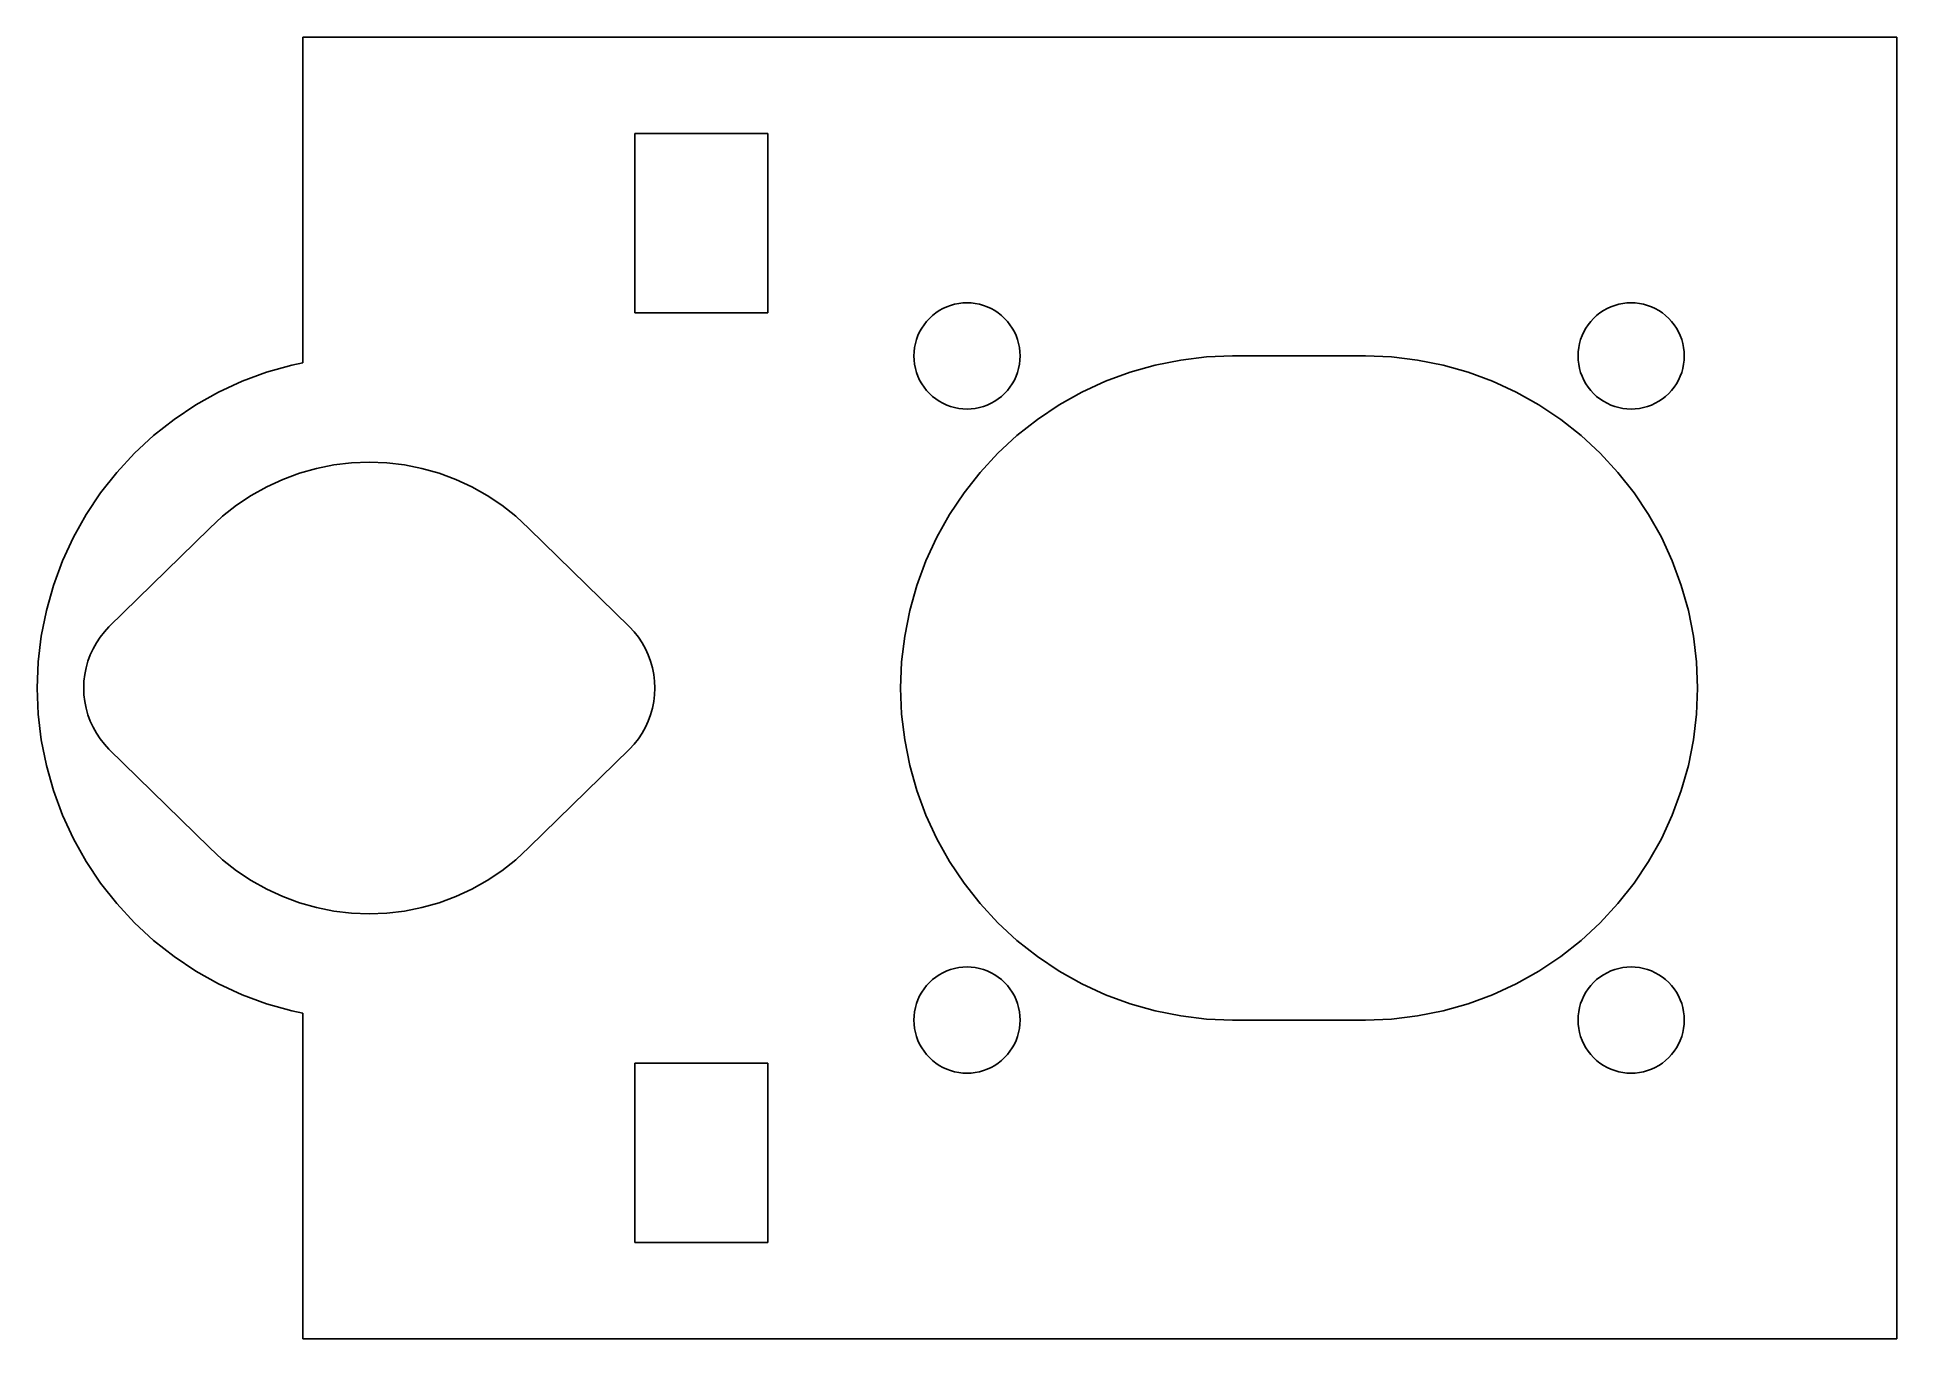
# Model space of a CAD drawing. Header units: metres. Extents: x -25 to 115, y -49 to 49.
import ezdxf

# ---------------------------------------------------------------- set-up
doc = ezdxf.new("R2010")
doc.units = ezdxf.units.M

msp = doc.modelspace()

# ---------------------------------------------------------------- linework, layer by layer
for p, q in [((115, 49), (-5, 49)), ((-5, 49), (-5, 24.4756)), ((115, -49), (115, 49)), ((20, 28.25), (20, 41.75)), ((20, 41.75), (30, 41.75)), ((30, 41.75), (30, 28.25)), ((30, 28.25), (20, 28.25)), ((42.1716, 27.8284), (42.4022, 28.0416)), ((42.4022, 28.0416), (42.6489, 28.2361)), ((42.6489, 28.2361), (42.91, 28.4106)), ((42.91, 28.4106), (43.184, 28.564)), ((43.184, 28.564), (43.4693, 28.6955)), ((43.4693, 28.6955), (43.7639, 28.8042)), ((43.7639, 28.8042), (44.0662, 28.8895)), ((44.0662, 28.8895), (44.3743, 28.9508)), ((44.3743, 28.9508), (44.6862, 28.9877)), ((44.6862, 28.9877), (45, 29)), ((45, 29), (45.3138, 28.9877)), ((45.3138, 28.9877), (45.6257, 28.9508)), ((45.6257, 28.9508), (45.9338, 28.8895)), ((45.9338, 28.8895), (46.2361, 28.8042)), ((46.2361, 28.8042), (46.5307, 28.6955)), ((46.5307, 28.6955), (46.816, 28.564)), ((46.816, 28.564), (47.09, 28.4106)), ((47.09, 28.4106), (47.3511, 28.2361)), ((47.3511, 28.2361), (47.5978, 28.0416)), ((47.5978, 28.0416), (47.8284, 27.8284)), ((92.1716, 27.8284), (92.4022, 28.0416)), ((92.4022, 28.0416), (92.6489, 28.2361)), ((92.6489, 28.2361), (92.91, 28.4106)), ((92.91, 28.4106), (93.184, 28.564)), ((93.184, 28.564), (93.4693, 28.6955)), ((93.4693, 28.6955), (93.7639, 28.8042)), ((93.7639, 28.8042), (94.0662, 28.8895)), ((94.0662, 28.8895), (94.3743, 28.9508)), ((94.3743, 28.9508), (94.6862, 28.9877)), ((94.6862, 28.9877), (95, 29)), ((95, 29), (95.3138, 28.9877)), ((95.3138, 28.9877), (95.6257, 28.9508)), ((95.6257, 28.9508), (95.9338, 28.8895)), ((95.9338, 28.8895), (96.2361, 28.8042)), ((96.2361, 28.8042), (96.5307, 28.6955)), ((96.5307, 28.6955), (96.816, 28.564)), ((96.816, 28.564), (97.09, 28.4106)), ((97.09, 28.4106), (97.3511, 28.2361)), ((97.3511, 28.2361), (97.5978, 28.0416)), ((97.5978, 28.0416), (97.8284, 27.8284)), ((41.3045, 26.5307), (41.436, 26.816)), ((41.436, 26.816), (41.5894, 27.09)), ((41.5894, 27.09), (41.7639, 27.3511)), ((41.7639, 27.3511), (41.9584, 27.5978)), ((41.9584, 27.5978), (42.1716, 27.8284)), ((47.8284, 27.8284), (48.0416, 27.5978)), ((48.0416, 27.5978), (48.2361, 27.3511)), ((48.2361, 27.3511), (48.4106, 27.09)), ((48.4106, 27.09), (48.564, 26.816)), ((48.564, 26.816), (48.6955, 26.5307)), ((91.3045, 26.5307), (91.436, 26.816)), ((91.436, 26.816), (91.5894, 27.09)), ((91.5894, 27.09), (91.7639, 27.3511)), ((91.7639, 27.3511), (91.9584, 27.5978)), ((91.9584, 27.5978), (92.1716, 27.8284)), ((97.8284, 27.8284), (98.0416, 27.5978)), ((98.0416, 27.5978), (98.2361, 27.3511)), ((98.2361, 27.3511), (98.4106, 27.09)), ((98.4106, 27.09), (98.564, 26.816)), ((98.564, 26.816), (98.6955, 26.5307)), ((41, 25), (41.0123, 25.3138)), ((41.0123, 25.3138), (41.0492, 25.6257)), ((41.0492, 25.6257), (41.1105, 25.9338)), ((41.1105, 25.9338), (41.1958, 26.2361)), ((41.1958, 26.2361), (41.3045, 26.5307)), ((48.6955, 26.5307), (48.8042, 26.2361)), ((48.8042, 26.2361), (48.8895, 25.9338)), ((48.8895, 25.9338), (48.9508, 25.6257)), ((48.9508, 25.6257), (48.9877, 25.3138)), ((48.9877, 25.3138), (49, 25)), ((91, 25), (91.0123, 25.3138)), ((91.0123, 25.3138), (91.0492, 25.6257)), ((91.0492, 25.6257), (91.1105, 25.9338)), ((91.1105, 25.9338), (91.1958, 26.2361)), ((91.1958, 26.2361), (91.3045, 26.5307)), ((98.6955, 26.5307), (98.8042, 26.2361)), ((98.8042, 26.2361), (98.8895, 25.9338)), ((98.8895, 25.9338), (98.9508, 25.6257)), ((98.9508, 25.6257), (98.9877, 25.3138)), ((98.9877, 25.3138), (99, 25)), ((-5.83613, 24.3092), (-7.72542, 23.7764)), ((-5, 24.4756), (-5.83613, 24.3092)), ((41.0123, 24.6862), (41, 25)), ((41.0492, 24.3743), (41.0123, 24.6862)), ((41.1105, 24.0662), (41.0492, 24.3743)), ((41.1958, 23.7639), (41.1105, 24.0662)), ((48.8895, 24.0662), (48.8042, 23.7639)), ((48.9508, 24.3743), (48.8895, 24.0662)), ((48.9877, 24.6862), (48.9508, 24.3743)), ((49, 25), (48.9877, 24.6862)), ((57.2746, 23.7764), (59.1639, 24.3092)), ((59.1639, 24.3092), (61.0891, 24.6922)), ((61.0891, 24.6922), (63.0385, 24.9229)), ((63.0385, 24.9229), (65, 25)), ((65, 25), (75, 25)), ((75, 25), (76.9615, 24.9229)), ((76.9615, 24.9229), (78.9109, 24.6922)), ((78.9109, 24.6922), (80.8361, 24.3092)), ((80.8361, 24.3092), (82.7254, 23.7764)), ((91.0123, 24.6862), (91, 25)), ((91.0492, 24.3743), (91.0123, 24.6862)), ((91.1105, 24.0662), (91.0492, 24.3743)), ((91.1958, 23.7639), (91.1105, 24.0662)), ((98.8895, 24.0662), (98.8042, 23.7639)), ((98.9508, 24.3743), (98.8895, 24.0662)), ((98.9877, 24.6862), (98.9508, 24.3743)), ((99, 25), (98.9877, 24.6862)), ((-9.56709, 23.097), (-11.3498, 22.2752)), ((-7.72542, 23.7764), (-9.56709, 23.097)), ((41.3045, 23.4693), (41.1958, 23.7639)), ((41.436, 23.184), (41.3045, 23.4693)), ((41.5894, 22.91), (41.436, 23.184)), ((41.7639, 22.6489), (41.5894, 22.91)), ((41.9584, 22.4022), (41.7639, 22.6489)), ((42.1716, 22.1716), (41.9584, 22.4022)), ((48.0416, 22.4022), (47.8284, 22.1716)), ((48.2361, 22.6489), (48.0416, 22.4022)), ((48.4106, 22.91), (48.2361, 22.6489)), ((48.564, 23.184), (48.4106, 22.91)), ((48.6955, 23.4693), (48.564, 23.184)), ((48.8042, 23.7639), (48.6955, 23.4693)), ((53.6502, 22.2752), (55.4329, 23.097)), ((55.4329, 23.097), (57.2746, 23.7764)), ((82.7254, 23.7764), (84.5671, 23.097)), ((84.5671, 23.097), (86.3498, 22.2752)), ((91.3045, 23.4693), (91.1958, 23.7639)), ((91.436, 23.184), (91.3045, 23.4693)), ((91.5894, 22.91), (91.436, 23.184)), ((91.7639, 22.6489), (91.5894, 22.91)), ((91.9584, 22.4022), (91.7639, 22.6489)), ((92.1716, 22.1716), (91.9584, 22.4022)), ((98.0416, 22.4022), (97.8284, 22.1716)), ((98.2361, 22.6489), (98.0416, 22.4022)), ((98.4106, 22.91), (98.2361, 22.6489)), ((98.564, 23.184), (98.4106, 22.91)), ((98.6955, 23.4693), (98.564, 23.184)), ((98.8042, 23.7639), (98.6955, 23.4693)), ((-13.0625, 21.316), (-14.6946, 20.2254)), ((-11.3498, 22.2752), (-13.0625, 21.316)), ((42.4022, 21.9584), (42.1716, 22.1716)), ((42.6489, 21.7639), (42.4022, 21.9584)), ((42.91, 21.5894), (42.6489, 21.7639)), ((43.184, 21.436), (42.91, 21.5894)), ((43.4693, 21.3045), (43.184, 21.436)), ((43.7639, 21.1958), (43.4693, 21.3045)), ((44.0662, 21.1105), (43.7639, 21.1958)), ((44.3743, 21.0492), (44.0662, 21.1105)), ((44.6862, 21.0123), (44.3743, 21.0492)), ((45, 21), (44.6862, 21.0123)), ((45.3138, 21.0123), (45, 21)), ((45.6257, 21.0492), (45.3138, 21.0123)), ((45.9338, 21.1105), (45.6257, 21.0492)), ((46.2361, 21.1958), (45.9338, 21.1105)), ((46.5307, 21.3045), (46.2361, 21.1958)), ((46.816, 21.436), (46.5307, 21.3045)), ((47.09, 21.5894), (46.816, 21.436)), ((47.3511, 21.7639), (47.09, 21.5894)), ((47.5978, 21.9584), (47.3511, 21.7639)), ((47.8284, 22.1716), (47.5978, 21.9584)), ((50.3054, 20.2254), (51.9375, 21.316)), ((51.9375, 21.316), (53.6502, 22.2752)), ((86.3498, 22.2752), (88.0625, 21.316)), ((88.0625, 21.316), (89.6946, 20.2254)), ((92.4022, 21.9584), (92.1716, 22.1716)), ((92.6489, 21.7639), (92.4022, 21.9584)), ((92.91, 21.5894), (92.6489, 21.7639)), ((93.184, 21.436), (92.91, 21.5894)), ((93.4693, 21.3045), (93.184, 21.436)), ((93.7639, 21.1958), (93.4693, 21.3045)), ((94.0662, 21.1105), (93.7639, 21.1958)), ((94.3743, 21.0492), (94.0662, 21.1105)), ((94.6862, 21.0123), (94.3743, 21.0492)), ((95, 21), (94.6862, 21.0123)), ((95.3138, 21.0123), (95, 21)), ((95.6257, 21.0492), (95.3138, 21.0123)), ((95.9338, 21.1105), (95.6257, 21.0492)), ((96.2361, 21.1958), (95.9338, 21.1105)), ((96.5307, 21.3045), (96.2361, 21.1958)), ((96.816, 21.436), (96.5307, 21.3045)), ((97.09, 21.5894), (96.816, 21.436)), ((97.3511, 21.7639), (97.09, 21.5894)), ((97.5978, 21.9584), (97.3511, 21.7639)), ((97.8284, 22.1716), (97.5978, 21.9584)), ((-14.6946, 20.2254), (-16.2362, 19.0101)), ((48.7638, 19.0101), (50.3054, 20.2254)), ((89.6946, 20.2254), (91.2362, 19.0101)), ((-16.2362, 19.0101), (-17.6777, 17.6777)), ((47.3223, 17.6777), (48.7638, 19.0101)), ((91.2362, 19.0101), (92.6777, 17.6777)), ((-17.6777, 17.6777), (-19.0101, 16.2362)), ((-2.65939, 16.7907), (-1.33381, 16.9476)), ((-1.33381, 16.9476), (0, 17)), ((0, 17), (1.3338, 16.9476)), ((1.3338, 16.9476), (2.65939, 16.7907)), ((45.9899, 16.2362), (47.3223, 17.6777)), ((92.6777, 17.6777), (94.0101, 16.2362)), ((-19.0101, 16.2362), (-20.2254, 14.6946)), ((-7.71784, 15.1471), (-6.50562, 15.706)), ((-6.50562, 15.706), (-5.25329, 16.168)), ((-5.25329, 16.168), (-3.96857, 16.5303)), ((-3.96857, 16.5303), (-2.65939, 16.7907)), ((2.65939, 16.7907), (3.96857, 16.5303)), ((3.96857, 16.5303), (5.25329, 16.168)), ((5.25329, 16.168), (6.50562, 15.706)), ((6.50562, 15.706), (7.71784, 15.1471)), ((44.7746, 14.6946), (45.9899, 16.2362)), ((94.0101, 16.2362), (95.2254, 14.6946)), ((-20.2254, 14.6946), (-21.316, 13.0625)), ((-9.99235, 13.7533), (-8.88247, 14.4949)), ((-8.88247, 14.4949), (-7.71784, 15.1471)), ((7.71784, 15.1471), (8.88247, 14.4949)), ((8.88247, 14.4949), (9.99235, 13.7533)), ((43.684, 13.0625), (44.7746, 14.6946)), ((95.2254, 14.6946), (96.316, 13.0625)), ((-21.316, 13.0625), (-22.2752, 11.3498)), ((-12.0208, 12.0208), (-11.0406, 12.9269)), ((-11.0406, 12.9269), (-9.99235, 13.7533)), ((9.99235, 13.7533), (11.0406, 12.9269)), ((11.0406, 12.9269), (12.0208, 12.0208)), ((42.7248, 11.3498), (43.684, 13.0625)), ((96.316, 13.0625), (97.2752, 11.3498)), ((-22.2752, 11.3498), (-23.097, 9.56709)), ((-19.5962, 4.59619), (-12.0208, 12.0208)), ((12.0208, 12.0208), (19.5962, 4.59619)), ((41.903, 9.56709), (42.7248, 11.3498)), ((97.2752, 11.3498), (98.097, 9.56709)), ((-23.097, 9.56709), (-23.7764, 7.72542)), ((41.2236, 7.72542), (41.903, 9.56709)), ((98.097, 9.56709), (98.7764, 7.72542)), ((-23.7764, 7.72542), (-24.3092, 5.83613)), ((40.6908, 5.83613), (41.2236, 7.72542)), ((98.7764, 7.72542), (99.3092, 5.83613)), ((-24.3092, 5.83613), (-24.6922, 3.91086)), ((40.3078, 3.91086), (40.6908, 5.83613)), ((99.3092, 5.83613), (99.6922, 3.91086)), ((-20.2586, 3.8206), (-19.9426, 4.22141)), ((-19.9426, 4.22141), (-19.5962, 4.59619)), ((19.5962, 4.59619), (19.9426, 4.22141)), ((19.9426, 4.22141), (20.2586, 3.8206)), ((-24.6922, 3.91086), (-24.9229, 1.96148)), ((-21.0052, 2.48744), (-20.7915, 2.95094)), ((-20.7915, 2.95094), (-20.5422, 3.39624)), ((-20.5422, 3.39624), (-20.2586, 3.8206)), ((20.2586, 3.8206), (20.5422, 3.39624)), ((20.5422, 3.39624), (20.7915, 2.95094)), ((20.7915, 2.95094), (21.0052, 2.48744)), ((40.0771, 1.96148), (40.3078, 3.91086)), ((99.6922, 3.91086), (99.9229, 1.96148)), ((-24.9229, 1.96148), (-25, 0)), ((-21.42, 1.01682), (-21.3204, 1.51739)), ((-21.3204, 1.51739), (-21.1819, 2.00861)), ((-21.1819, 2.00861), (-21.0052, 2.48744)), ((21.0052, 2.48744), (21.1819, 2.00861)), ((21.1819, 2.00861), (21.3204, 1.51739)), ((21.3204, 1.51739), (21.42, 1.01682)), ((40, 0), (40.0771, 1.96148)), ((99.9229, 1.96148), (100, 0)), ((-25, 0), (-24.9229, -1.96148)), ((-21.5, 0), (-21.48, 0.50998)), ((-21.48, -0.50998), (-21.5, 0)), ((-21.48, 0.50998), (-21.42, 1.01682)), ((21.42, 1.01682), (21.48, 0.50998)), ((21.48, 0.50998), (21.5, 0)), ((21.5, 0), (21.48, -0.50998)), ((40.0771, -1.96148), (40, 0)), ((100, 0), (99.9229, -1.96148)), ((-21.42, -1.01682), (-21.48, -0.50998)), ((-21.3204, -1.51739), (-21.42, -1.01682)), ((21.42, -1.01682), (21.3204, -1.51739)), ((21.48, -0.50998), (21.42, -1.01682)), ((-24.9229, -1.96148), (-24.6922, -3.91086)), ((-21.1819, -2.00861), (-21.3204, -1.51739)), ((-21.0052, -2.48744), (-21.1819, -2.00861)), ((-20.7915, -2.95094), (-21.0052, -2.48744)), ((21.0052, -2.48744), (20.7915, -2.95094)), ((21.1819, -2.00861), (21.0052, -2.48744)), ((21.3204, -1.51739), (21.1819, -2.00861)), ((40.3078, -3.91086), (40.0771, -1.96148)), ((99.9229, -1.96148), (99.6922, -3.91086)), ((-24.6922, -3.91086), (-24.3092, -5.83613)), ((-20.5422, -3.39624), (-20.7915, -2.95094)), ((-20.2586, -3.8206), (-20.5422, -3.39624)), ((-19.9426, -4.22141), (-20.2586, -3.8206)), ((20.2586, -3.8206), (19.9426, -4.22141)), ((20.5422, -3.39624), (20.2586, -3.8206)), ((20.7915, -2.95094), (20.5422, -3.39624)), ((40.6908, -5.83613), (40.3078, -3.91086)), ((99.6922, -3.91086), (99.3092, -5.83613)), ((-19.5962, -4.59619), (-19.9426, -4.22141)), ((-12.0208, -12.0208), (-19.5962, -4.59619)), ((19.5962, -4.59619), (12.0208, -12.0208)), ((19.9426, -4.22141), (19.5962, -4.59619)), ((-24.3092, -5.83613), (-23.7764, -7.72542)), ((41.2236, -7.72542), (40.6908, -5.83613)), ((99.3092, -5.83613), (98.7764, -7.72542)), ((-23.7764, -7.72542), (-23.097, -9.56709)), ((41.903, -9.56709), (41.2236, -7.72542)), ((98.7764, -7.72542), (98.097, -9.56709)), ((-23.097, -9.56709), (-22.2752, -11.3498)), ((42.7248, -11.3498), (41.903, -9.56709)), ((98.097, -9.56709), (97.2752, -11.3498)), ((-22.2752, -11.3498), (-21.316, -13.0625)), ((-11.0406, -12.9269), (-12.0208, -12.0208)), ((12.0208, -12.0208), (11.0406, -12.9269)), ((43.684, -13.0625), (42.7248, -11.3498)), ((97.2752, -11.3498), (96.316, -13.0625)), ((-21.316, -13.0625), (-20.2254, -14.6946)), ((-9.99235, -13.7533), (-11.0406, -12.9269)), ((-8.88247, -14.4949), (-9.99235, -13.7533)), ((9.99235, -13.7533), (8.88247, -14.4949)), ((11.0406, -12.9269), (9.99235, -13.7533)), ((44.7746, -14.6946), (43.684, -13.0625)), ((96.316, -13.0625), (95.2254, -14.6946)), ((-20.2254, -14.6946), (-19.0101, -16.2362)), ((-7.71784, -15.1471), (-8.88247, -14.4949)), ((-6.50562, -15.706), (-7.71784, -15.1471)), ((7.71784, -15.1471), (6.50562, -15.706)), ((8.88247, -14.4949), (7.71784, -15.1471)), ((45.9899, -16.2362), (44.7746, -14.6946)), ((95.2254, -14.6946), (94.0101, -16.2362)), ((-19.0101, -16.2362), (-17.6777, -17.6777)), ((-5.25329, -16.168), (-6.50562, -15.706)), ((-3.96857, -16.5303), (-5.25329, -16.168)), ((-2.65939, -16.7907), (-3.96857, -16.5303)), ((-1.33381, -16.9476), (-2.65939, -16.7907)), ((2.65939, -16.7907), (1.3338, -16.9476)), ((3.96857, -16.5303), (2.65939, -16.7907)), ((5.25329, -16.168), (3.96857, -16.5303)), ((6.50562, -15.706), (5.25329, -16.168)), ((47.3223, -17.6777), (45.9899, -16.2362)), ((94.0101, -16.2362), (92.6777, -17.6777)), ((-17.6777, -17.6777), (-16.2362, -19.0101)), ((0, -17), (-1.33381, -16.9476)), ((1.3338, -16.9476), (0, -17)), ((48.7638, -19.0101), (47.3223, -17.6777)), ((92.6777, -17.6777), (91.2362, -19.0101)), ((-16.2362, -19.0101), (-14.6946, -20.2254)), ((50.3054, -20.2254), (48.7638, -19.0101)), ((91.2362, -19.0101), (89.6946, -20.2254)), ((-14.6946, -20.2254), (-13.0625, -21.316)), ((51.9375, -21.316), (50.3054, -20.2254)), ((89.6946, -20.2254), (88.0625, -21.316)), ((-13.0625, -21.316), (-11.3498, -22.2752)), ((-11.3498, -22.2752), (-9.56709, -23.097)), ((41.9584, -22.4022), (42.1716, -22.1716)), ((42.1716, -22.1716), (42.4022, -21.9584)), ((42.4022, -21.9584), (42.6489, -21.7639)), ((42.6489, -21.7639), (42.91, -21.5894)), ((42.91, -21.5894), (43.184, -21.436)), ((43.184, -21.436), (43.4693, -21.3045)), ((43.4693, -21.3045), (43.7639, -21.1958)), ((43.7639, -21.1958), (44.0662, -21.1105)), ((44.0662, -21.1105), (44.3743, -21.0492)), ((44.3743, -21.0492), (44.6862, -21.0123)), ((44.6862, -21.0123), (45, -21)), ((45, -21), (45.3138, -21.0123)), ((45.3138, -21.0123), (45.6257, -21.0492)), ((45.6257, -21.0492), (45.9338, -21.1105)), ((45.9338, -21.1105), (46.2361, -21.1958)), ((46.2361, -21.1958), (46.5307, -21.3045)), ((46.5307, -21.3045), (46.816, -21.436)), ((46.816, -21.436), (47.09, -21.5894)), ((47.09, -21.5894), (47.3511, -21.7639)), ((47.3511, -21.7639), (47.5978, -21.9584)), ((47.5978, -21.9584), (47.8284, -22.1716)), ((47.8284, -22.1716), (48.0416, -22.4022)), ((53.6502, -22.2752), (51.9375, -21.316)), ((55.4329, -23.097), (53.6502, -22.2752)), ((86.3498, -22.2752), (84.5671, -23.097)), ((88.0625, -21.316), (86.3498, -22.2752)), ((91.9584, -22.4022), (92.1716, -22.1716)), ((92.1716, -22.1716), (92.4022, -21.9584)), ((92.4022, -21.9584), (92.6489, -21.7639)), ((92.6489, -21.7639), (92.91, -21.5894)), ((92.91, -21.5894), (93.184, -21.436)), ((93.184, -21.436), (93.4693, -21.3045)), ((93.4693, -21.3045), (93.7639, -21.1958)), ((93.7639, -21.1958), (94.0662, -21.1105)), ((94.0662, -21.1105), (94.3743, -21.0492)), ((94.3743, -21.0492), (94.6862, -21.0123)), ((94.6862, -21.0123), (95, -21)), ((95, -21), (95.3138, -21.0123)), ((95.3138, -21.0123), (95.6257, -21.0492)), ((95.6257, -21.0492), (95.9338, -21.1105)), ((95.9338, -21.1105), (96.2361, -21.1958)), ((96.2361, -21.1958), (96.5307, -21.3045)), ((96.5307, -21.3045), (96.816, -21.436)), ((96.816, -21.436), (97.09, -21.5894)), ((97.09, -21.5894), (97.3511, -21.7639)), ((97.3511, -21.7639), (97.5978, -21.9584)), ((97.5978, -21.9584), (97.8284, -22.1716)), ((97.8284, -22.1716), (98.0416, -22.4022)), ((-9.56709, -23.097), (-7.72542, -23.7764)), ((-7.72542, -23.7764), (-5.83613, -24.3092)), ((41.1105, -24.0662), (41.1958, -23.7639)), ((41.1958, -23.7639), (41.3045, -23.4693)), ((41.3045, -23.4693), (41.436, -23.184)), ((41.436, -23.184), (41.5894, -22.91)), ((41.5894, -22.91), (41.7639, -22.6489)), ((41.7639, -22.6489), (41.9584, -22.4022)), ((48.0416, -22.4022), (48.2361, -22.6489)), ((48.2361, -22.6489), (48.4106, -22.91)), ((48.4106, -22.91), (48.564, -23.184)), ((48.564, -23.184), (48.6955, -23.4693)), ((48.6955, -23.4693), (48.8042, -23.7639)), ((48.8042, -23.7639), (48.8895, -24.0662)), ((57.2746, -23.7764), (55.4329, -23.097)), ((59.1639, -24.3092), (57.2746, -23.7764)), ((82.7254, -23.7764), (80.8361, -24.3092)), ((84.5671, -23.097), (82.7254, -23.7764)), ((91.1105, -24.0662), (91.1958, -23.7639)), ((91.1958, -23.7639), (91.3045, -23.4693)), ((91.3045, -23.4693), (91.436, -23.184)), ((91.436, -23.184), (91.5894, -22.91)), ((91.5894, -22.91), (91.7639, -22.6489)), ((91.7639, -22.6489), (91.9584, -22.4022)), ((98.0416, -22.4022), (98.2361, -22.6489)), ((98.2361, -22.6489), (98.4106, -22.91)), ((98.4106, -22.91), (98.564, -23.184)), ((98.564, -23.184), (98.6955, -23.4693)), ((98.6955, -23.4693), (98.8042, -23.7639)), ((98.8042, -23.7639), (98.8895, -24.0662)), ((-5.83613, -24.3092), (-5, -24.4756)), ((-5, -24.4756), (-5, -49)), ((41, -25), (41.0123, -24.6862)), ((41.0123, -25.3138), (41, -25)), ((41.0123, -24.6862), (41.0492, -24.3743)), ((41.0492, -24.3743), (41.1105, -24.0662)), ((48.8895, -24.0662), (48.9508, -24.3743)), ((48.9508, -24.3743), (48.9877, -24.6862)), ((48.9877, -24.6862), (49, -25)), ((49, -25), (48.9877, -25.3138)), ((61.0891, -24.6922), (59.1639, -24.3092)), ((63.0385, -24.9229), (61.0891, -24.6922)), ((65, -25), (63.0385, -24.9229)), ((75, -25), (65, -25)), ((76.9615, -24.9229), (75, -25)), ((78.9109, -24.6922), (76.9615, -24.9229)), ((80.8361, -24.3092), (78.9109, -24.6922)), ((91, -25), (91.0123, -24.6862)), ((91.0123, -25.3138), (91, -25)), ((91.0123, -24.6862), (91.0492, -24.3743)), ((91.0492, -24.3743), (91.1105, -24.0662)), ((98.8895, -24.0662), (98.9508, -24.3743)), ((98.9508, -24.3743), (98.9877, -24.6862)), ((98.9877, -24.6862), (99, -25)), ((99, -25), (98.9877, -25.3138)), ((41.0492, -25.6257), (41.0123, -25.3138)), ((41.1105, -25.9338), (41.0492, -25.6257)), ((41.1958, -26.2361), (41.1105, -25.9338)), ((41.3045, -26.5307), (41.1958, -26.2361)), ((41.436, -26.816), (41.3045, -26.5307)), ((48.6955, -26.5307), (48.564, -26.816)), ((48.8042, -26.2361), (48.6955, -26.5307)), ((48.8895, -25.9338), (48.8042, -26.2361)), ((48.9508, -25.6257), (48.8895, -25.9338)), ((48.9877, -25.3138), (48.9508, -25.6257)), ((91.0492, -25.6257), (91.0123, -25.3138)), ((91.1105, -25.9338), (91.0492, -25.6257)), ((91.1958, -26.2361), (91.1105, -25.9338)), ((91.3045, -26.5307), (91.1958, -26.2361)), ((91.436, -26.816), (91.3045, -26.5307)), ((98.6955, -26.5307), (98.564, -26.816)), ((98.8042, -26.2361), (98.6955, -26.5307)), ((98.8895, -25.9338), (98.8042, -26.2361)), ((98.9508, -25.6257), (98.8895, -25.9338)), ((98.9877, -25.3138), (98.9508, -25.6257)), ((41.5894, -27.09), (41.436, -26.816)), ((41.7639, -27.3511), (41.5894, -27.09)), ((41.9584, -27.5978), (41.7639, -27.3511)), ((42.1716, -27.8284), (41.9584, -27.5978)), ((42.4022, -28.0416), (42.1716, -27.8284)), ((47.8284, -27.8284), (47.5978, -28.0416)), ((48.0416, -27.5978), (47.8284, -27.8284)), ((48.2361, -27.3511), (48.0416, -27.5978)), ((48.4106, -27.09), (48.2361, -27.3511)), ((48.564, -26.816), (48.4106, -27.09)), ((91.5894, -27.09), (91.436, -26.816)), ((91.7639, -27.3511), (91.5894, -27.09)), ((91.9584, -27.5978), (91.7639, -27.3511)), ((92.1716, -27.8284), (91.9584, -27.5978)), ((92.4022, -28.0416), (92.1716, -27.8284)), ((97.8284, -27.8284), (97.5978, -28.0416)), ((98.0416, -27.5978), (97.8284, -27.8284)), ((98.2361, -27.3511), (98.0416, -27.5978)), ((98.4106, -27.09), (98.2361, -27.3511)), ((98.564, -26.816), (98.4106, -27.09)), ((20, -41.75), (20, -28.25)), ((20, -28.25), (30, -28.25)), ((30, -28.25), (30, -41.75)), ((42.6489, -28.2361), (42.4022, -28.0416)), ((42.91, -28.4106), (42.6489, -28.2361)), ((43.184, -28.564), (42.91, -28.4106)), ((43.4693, -28.6955), (43.184, -28.564)), ((43.7639, -28.8042), (43.4693, -28.6955)), ((44.0662, -28.8895), (43.7639, -28.8042)), ((44.3743, -28.9508), (44.0662, -28.8895)), ((44.6862, -28.9877), (44.3743, -28.9508)), ((45, -29), (44.6862, -28.9877)), ((45.3138, -28.9877), (45, -29)), ((45.6257, -28.9508), (45.3138, -28.9877)), ((45.9338, -28.8895), (45.6257, -28.9508)), ((46.2361, -28.8042), (45.9338, -28.8895)), ((46.5307, -28.6955), (46.2361, -28.8042)), ((46.816, -28.564), (46.5307, -28.6955)), ((47.09, -28.4106), (46.816, -28.564)), ((47.3511, -28.2361), (47.09, -28.4106)), ((47.5978, -28.0416), (47.3511, -28.2361)), ((92.6489, -28.2361), (92.4022, -28.0416)), ((92.91, -28.4106), (92.6489, -28.2361)), ((93.184, -28.564), (92.91, -28.4106)), ((93.4693, -28.6955), (93.184, -28.564)), ((93.7639, -28.8042), (93.4693, -28.6955)), ((94.0662, -28.8895), (93.7639, -28.8042)), ((94.3743, -28.9508), (94.0662, -28.8895)), ((94.6862, -28.9877), (94.3743, -28.9508)), ((95, -29), (94.6862, -28.9877)), ((95.3138, -28.9877), (95, -29)), ((95.6257, -28.9508), (95.3138, -28.9877)), ((95.9338, -28.8895), (95.6257, -28.9508)), ((96.2361, -28.8042), (95.9338, -28.8895)), ((96.5307, -28.6955), (96.2361, -28.8042)), ((96.816, -28.564), (96.5307, -28.6955)), ((97.09, -28.4106), (96.816, -28.564)), ((97.3511, -28.2361), (97.09, -28.4106)), ((97.5978, -28.0416), (97.3511, -28.2361)), ((30, -41.75), (20, -41.75)), ((-5, -49), (115, -49))]:
    msp.add_line(p, q)

doc.saveas('drawing.dxf')
